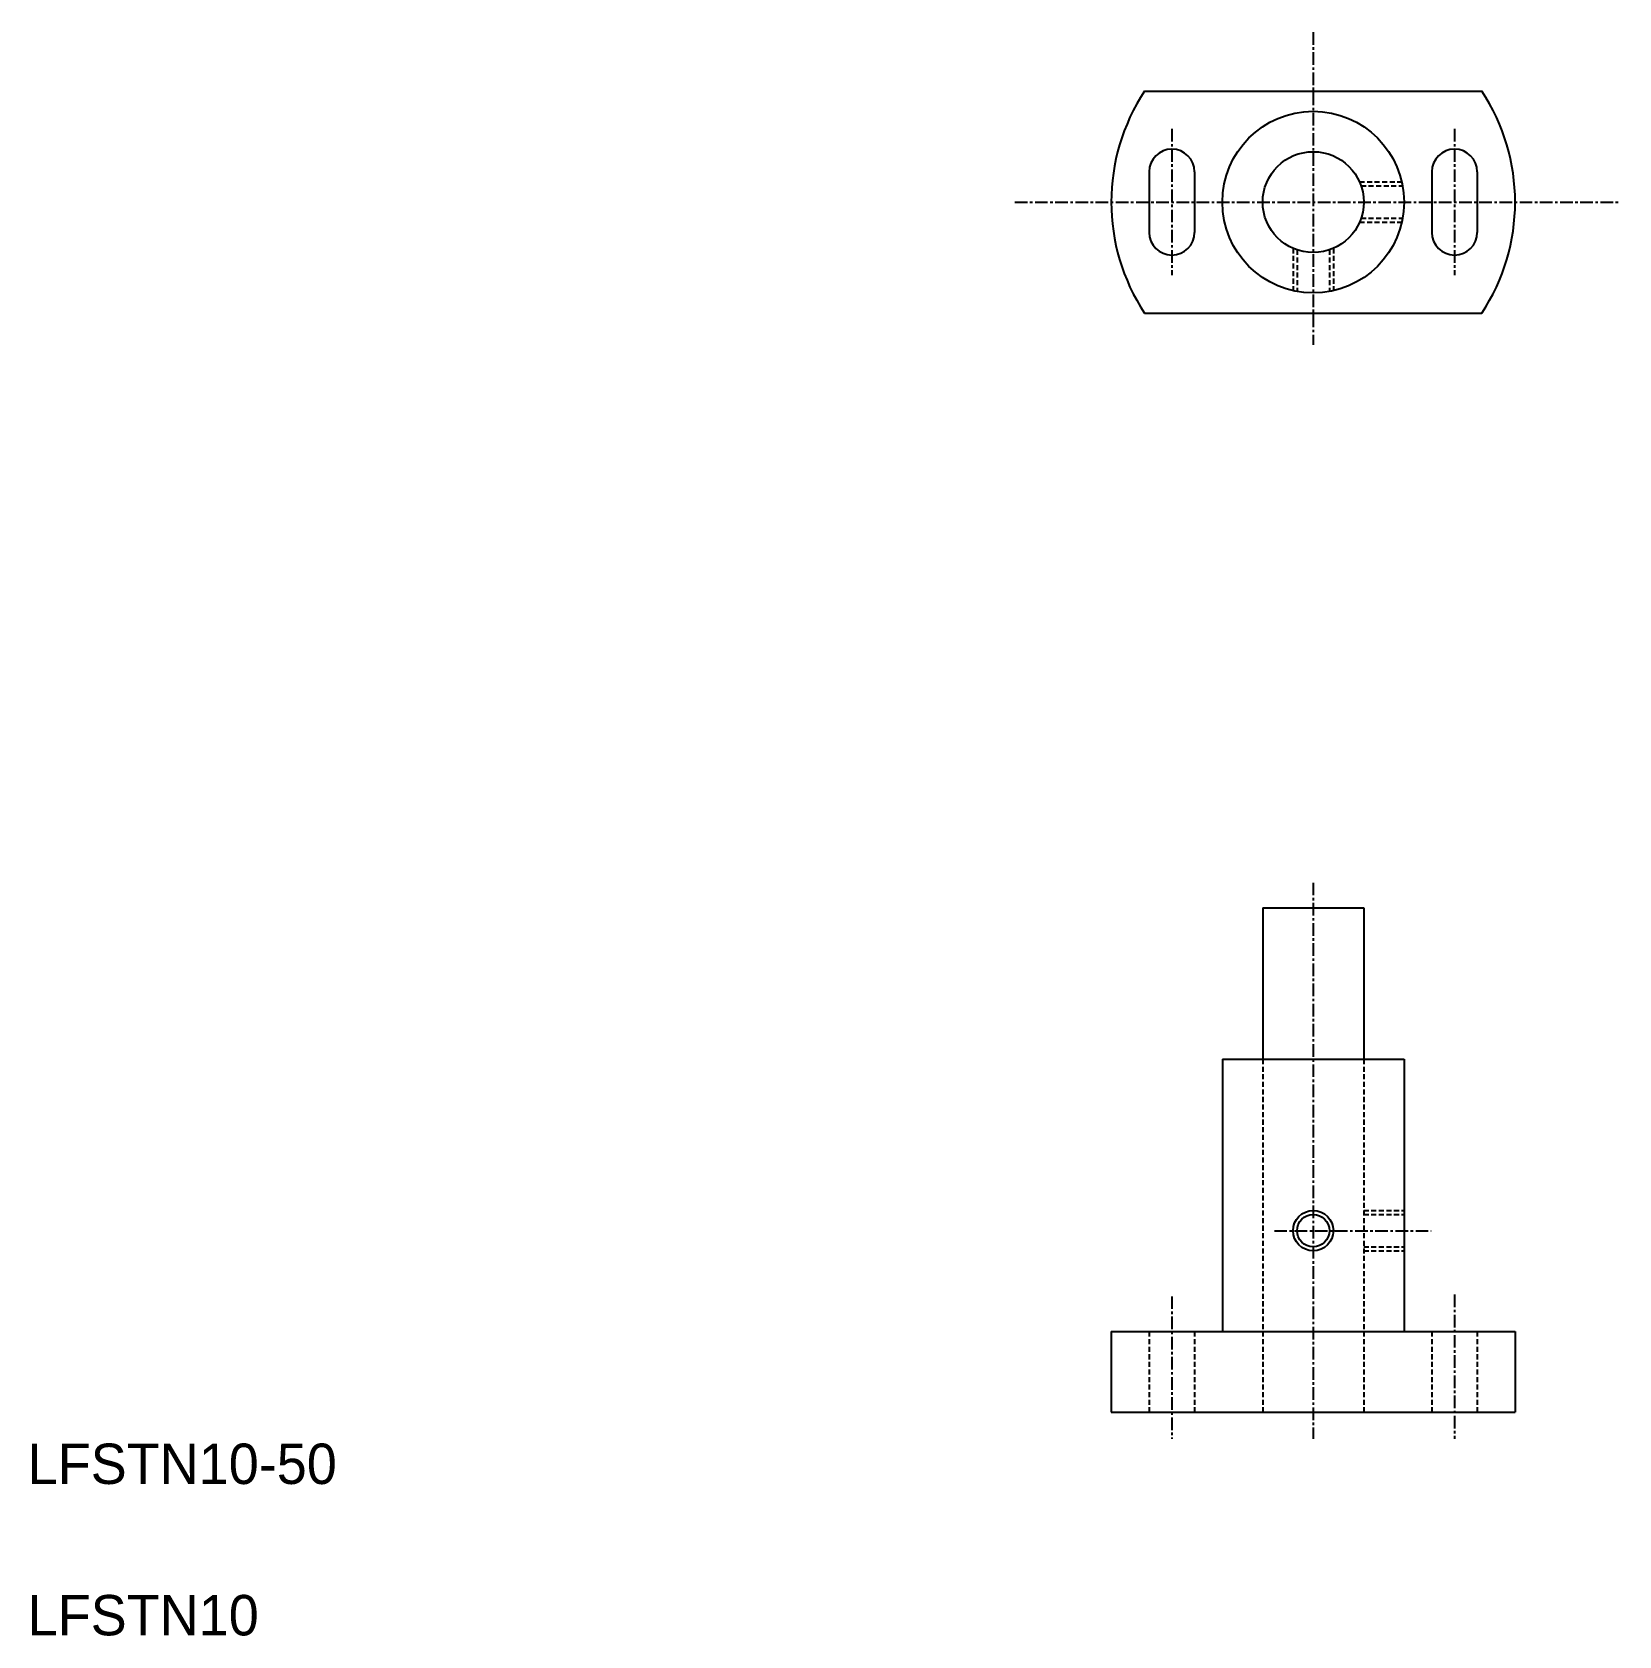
# Model space of a CAD drawing. Extents: x 10 to 168, y 10 to 169.
import ezdxf

# ---------------------------------------------------------------- set-up
doc = ezdxf.new("R2010")
doc.units = 0
doc.linetypes.add('CENTER', pattern=[2, 1.25, -0.25, 0.25, -0.25])
doc.linetypes.add('DASHED', pattern=[0.75, 0.5, -0.25])
doc.layers.get('0').update_dxf_attribs({"linetype": 'CONTINUOUS'})
doc.layers.add('CENTER', color=1, linetype='CENTER')

msp = doc.modelspace()

# ---------------------------------------------------------------- linework, layer by layer
at = {"color": 7, "linetype": 'CONTINUOUS'}
for p, q in [((120.61, 163.02), (154.02, 163.02)), ((121.07, 155.02), (121.07, 149.02)), ((125.57, 155.02), (125.57, 149.02)), ((149.07, 155.02), (149.07, 149.02)), ((153.57, 155.02), (153.57, 149.02)), ((120.61, 141.02), (154.02, 141.02)), ((132.32, 82.1), (132.32, 67.1)), ((142.32, 82.1), (142.32, 67.1)), ((128.32, 67.1), (128.32, 40.1)), ((146.32, 67.1), (146.32, 40.1)), ((117.32, 40.1), (117.32, 32.1)), ((157.32, 40.1), (157.32, 32.1))]:
    msp.add_line(p, q, dxfattribs=at)
for p, q in [((128.96, 163.02), (128.96, 163.02)), ((137.32, 163.02), (137.32, 163.02)), ((132.32, 82.1), (142.32, 82.1)), ((128.32, 67.1), (146.32, 67.1)), ((117.32, 40.1), (157.32, 40.1)), ((117.32, 32.1), (157.32, 32.1))]:
    msp.add_line(p, q)
at = {"color": 3, "linetype": 'DASHED'}
for p, q in [((141.9, 154.02), (146.09, 154.02)), ((142.05, 153.62), (146.17, 153.62)), ((141.9, 150.02), (146.09, 150.02)), ((142.05, 150.42), (146.17, 150.42)), ((135.32, 147.44), (135.32, 143.25)), ((135.72, 147.29), (135.72, 143.17)), ((138.92, 147.29), (138.92, 143.17)), ((139.32, 147.44), (139.32, 143.25)), ((132.32, 67.1), (132.32, 32.1)), ((142.32, 67.1), (142.32, 32.1)), ((142.32, 52.1), (146.32, 52.1)), ((142.32, 51.7), (146.32, 51.7)), ((142.32, 48.5), (146.32, 48.5)), ((142.32, 48.1), (146.32, 48.1)), ((121.07, 40.1), (121.07, 32.1)), ((125.57, 40.1), (125.57, 32.1)), ((149.07, 40.1), (149.07, 32.1)), ((153.57, 40.1), (153.57, 32.1))]:
    msp.add_line(p, q, dxfattribs=at)
for centre, radius in [((137.32, 152.02), 9), ((137.32, 152.02), 5), ((137.32, 50.1), 1.6)]:
    msp.add_circle(centre, radius)
at = {"color": 3}
msp.add_circle((137.32, 50.1), 2, dxfattribs=at)
for start, end in [(146.633, 213.367), (326.633, 33.367)]:
    msp.add_arc((137.32, 152.02), 20, start, end)
at = {"color": 7, "linetype": 'CONTINUOUS'}
for centre, start, end in [((123.32, 155.02), 0, 180), ((151.32, 155.02), 0, 180), ((123.32, 149.02), 180, 0), ((151.32, 149.02), 180, 0)]:
    msp.add_arc(centre, 2.25, start, end, dxfattribs=at)
at = {"layer": 'CENTER', "color": 1, "linetype": 'CENTER'}
for p, q in [((137.32, 168.87), (137.32, 137.87)), ((123.32, 159.27), (123.32, 144.77)), ((151.32, 159.27), (151.32, 144.77)), ((107.77, 152.02), (167.6, 152.02)), ((107.77, 152.02), (123.26, 152.02)), ((137.32, 84.58), (137.32, 29.48)), ((133.47, 50.1), (149.01, 50.1)), ((123.32, 43.59), (123.32, 29.48)), ((151.32, 43.76), (151.32, 29.48))]:
    msp.add_line(p, q, dxfattribs=at)

# ---------------------------------------------------------------- texts
for s, p in [('LFSTN10-50', (10, 25)), ('LFSTN10', (10, 10))]:
    msp.add_text(s, height=4).set_placement(p)

doc.saveas('drawing.dxf')
